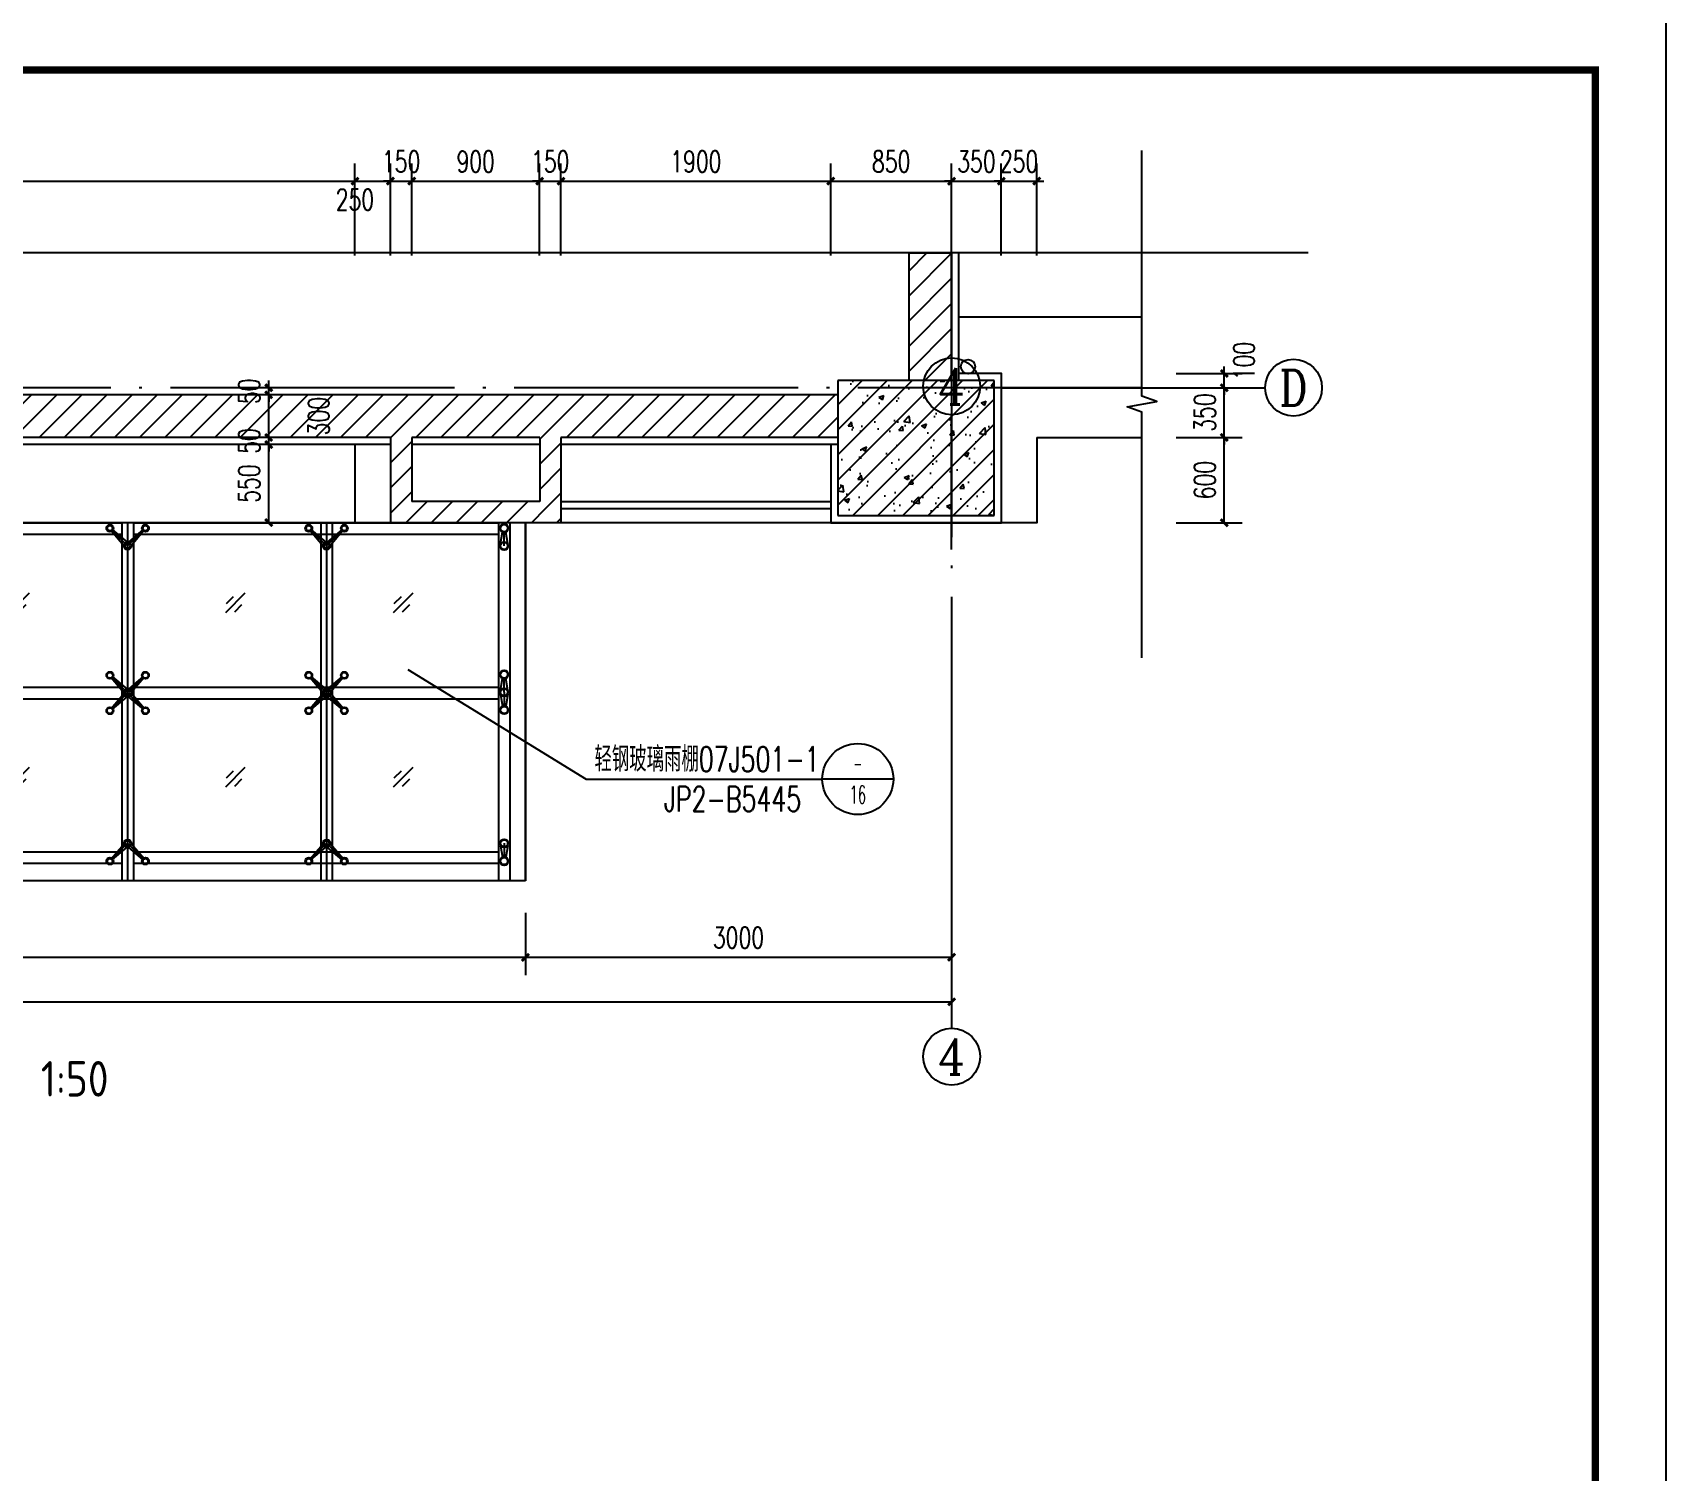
# Model space of a CAD drawing. Extents: x 63793 to 231107, y 20849 to 337643.
# Drawn here: x 172154 to 183655, y 71879 to 82005 of the extents above; entities that cross this region are included whole.
import ezdxf
from ezdxf.enums import TextEntityAlignment as Align

# ---------------------------------------------------------------- set-up
doc = ezdxf.new("R2010")
doc.units = 0
doc.header["$LTSCALE"] = 1000
doc.header["$MEASUREMENT"] = 0
doc.linetypes.add('DASH', pattern=[0.35, 0.25, -0.1])
doc.linetypes.add('DOTE', pattern=[2.42, 2, -0.2, 0.02, -0.2])
for name, color, linetype in [('AXIS', 3, 'Continuous'), ('AXIS_TEXT', 7, 'Continuous'), ('COLUMN', 2, 'Continuous'), ('DIM_SYMB', 3, 'Continuous'), ('DOTE', 1, 'DOTE'), ('PUB_DIM', 3, 'Continuous'), ('PUB_HATCH', 8, 'Continuous'), ('PUB_TEXT', 7, 'Continuous'), ('PUB_TITLE', 4, 'Continuous'), ('SURFACE', 6, 'Continuous'), ('WALL', 2, 'Continuous'), ('新块$0$2D_ROOF', 144, 'Continuous')]:
    doc.layers.add(name, color=color, linetype=linetype)
doc.styles.add('_HZTXT', font='txt.shx', dxfattribs={"width": 0.7, "bigfont": 'HZTXT.shx'})
doc.styles.add('_TCH_AXIS', font='COMPLEX', dxfattribs={"bigfont": 'GBCBIG'})
doc.styles.add('_TCH_DIM_T3', font='SIMPLEX', dxfattribs={"width": 0.705882, "bigfont": 'GBCBIG'})
doc.styles.add('COMPLEX', font='COMPLEX')
doc.styles.get("Standard").update_dxf_attribs({"font": 'gbenor.shx', "bigfont": 'gbcbig.shx'})
doc.dimstyles.new('_TCH_ARCH&&50', dxfattribs={"dimtxt": 148.75, "dimasz": 50, "dimexe": 125, "dimexo": 150, "dimgap": 63.125, "dimtad": 1, "dimdec": 0, "dimzin": 0, "dimdsep": 46, "dimtxsty": '_TCH_DIM_T3', "dimblk": 'ARCHTICK', "dimcen": 0.09, "dimclrt": 7, "dimazin": 2, "dimtfac": 1, "dimtdec": 0, "dimtix": 1, "dimtmove": 2, "dimatfit": 3, "dimfxl": 0, "dimtolj": 1, "dimtzin": 0, "dimarcsym": 0})
pattern_1 = [(45, (-53378.04, 196878.15), (-88.388383, 88.388383), [])]

# ---------------------------------------------------------------- blocks, each defined once
blk = doc.blocks.new('gssx')
for p, q in [((220601, -121233), (220601, -123753)), ((220711, -121233), (220711, -123753)), ((220726, -121380), (220739, -121298)), ((220751, -121396), (220751, -121296)), ((220777, -121380), (220764, -121298)), ((220791, -121233), (220791, -123753)), ((220791, -121233), (221961, -121233)), ((220791, -121313), (221961, -121313)), ((221886, -121287), (221975, -121392)), ((221891, -121281), (221997, -121370)), ((222001, -121396), (221894, -121289)), ((221961, -121233), (221961, -123753)), ((222001, -121233), (222001, -123753)), ((222001, -121396), (222109, -121289)), ((222111, -121281), (222006, -121370)), ((222117, -121286), (222028, -121392)), ((222041, -121233), (222041, -123753)), ((222041, -121233), (224761, -121233)), ((222041, -121313), (224761, -121313)), ((223286, -121287), (223375, -121392)), ((223291, -121281), (223397, -121370)), ((223401, -121396), (223294, -121289)), ((223361, -121233), (223361, -123753)), ((223401, -121233), (223401, -123753)), ((223401, -121396), (223509, -121289)), ((223511, -121281), (223406, -121370)), ((223517, -121286), (223428, -121392)), ((223441, -121233), (223441, -123753)), ((224685, -121287), (224775, -121392)), ((224691, -121281), (224796, -121370)), ((224801, -121396), (224693, -121289)), ((224761, -121233), (224761, -123753)), ((224801, -121233), (224801, -123753)), ((224801, -121396), (224908, -121289)), ((224911, -121281), (224805, -121370)), ((224916, -121286), (224827, -121392)), ((224841, -121233), (224841, -123753)), ((224841, -121233), (226161, -121233)), ((224841, -121313), (226161, -121313)), ((226086, -121287), (226175, -121392)), ((226091, -121281), (226197, -121370)), ((226201, -121396), (226094, -121289)), ((226161, -121233), (226161, -123753)), ((226201, -121233), (226201, -123753)), ((226201, -121396), (226309, -121289)), ((226311, -121281), (226206, -121370)), ((226317, -121286), (226228, -121392)), ((226241, -121233), (226241, -123753)), ((226241, -121233), (228811, -121233)), ((226241, -121313), (228811, -121313)), ((227486, -121287), (227575, -121392)), ((227491, -121281), (227597, -121370)), ((227601, -121396), (227494, -121289)), ((227561, -121233), (227561, -123753)), ((227601, -121233), (227601, -123753)), ((227601, -121396), (227709, -121289)), ((227711, -121281), (227606, -121370)), ((227717, -121286), (227628, -121392)), ((227641, -121233), (227641, -123753)), ((228811, -121233), (228811, -123753)), ((228826, -121380), (228839, -121298)), ((228851, -121396), (228851, -121296)), ((228877, -121380), (228864, -121298)), ((228891, -121233), (228891, -123753)), ((229001, -121233), (229001, -123753)), ((221303, -121865), (221441, -121727)), ((221308, -121801), (221359, -121751)), ((222618, -121865), (222755, -121727)), ((222623, -121801), (222673, -121751)), ((224263, -121865), (224400, -121727)), ((224268, -121801), (224318, -121751)), ((225372, -121865), (225510, -121727)), ((225377, -121801), (225428, -121751)), ((226891, -121865), (227029, -121727)), ((226896, -121801), (226947, -121751)), ((228073, -121865), (228210, -121727)), ((228078, -121801), (228128, -121751)), ((221367, -121860), (221417, -121809)), ((222681, -121860), (222732, -121809)), ((224326, -121860), (224377, -121809)), ((225436, -121860), (225486, -121809)), ((226955, -121860), (227005, -121809)), ((228136, -121860), (228187, -121809)), ((220726, -122415), (220739, -122333)), ((220751, -122431), (220751, -122331)), ((220777, -122415), (220764, -122333)), ((221886, -122321), (221975, -122427)), ((221891, -122316), (221997, -122405)), ((222001, -122431), (221894, -122324)), ((222001, -122431), (222109, -122324)), ((222111, -122315), (222006, -122405)), ((222117, -122321), (222028, -122426)), ((223286, -122321), (223375, -122427)), ((223291, -122316), (223397, -122405)), ((223401, -122431), (223294, -122324)), ((223401, -122431), (223509, -122324)), ((223511, -122315), (223406, -122405)), ((223517, -122321), (223428, -122426)), ((224685, -122321), (224775, -122427)), ((224691, -122316), (224796, -122405)), ((224801, -122431), (224693, -122324)), ((224801, -122431), (224908, -122324)), ((224911, -122315), (224805, -122405)), ((224916, -122321), (224827, -122426)), ((226086, -122321), (226175, -122427)), ((226091, -122316), (226197, -122405)), ((226201, -122431), (226094, -122324)), ((226201, -122431), (226309, -122324)), ((226311, -122315), (226206, -122405)), ((226317, -122321), (226228, -122426)), ((227486, -122321), (227575, -122427)), ((227491, -122316), (227597, -122405)), ((227601, -122431), (227494, -122324)), ((227601, -122431), (227709, -122324)), ((227711, -122315), (227606, -122405)), ((227717, -122321), (227628, -122426)), ((228826, -122410), (228839, -122328)), ((228851, -122426), (228851, -122326)), ((228877, -122410), (228864, -122328)), ((220726, -122447), (220739, -122529)), ((220751, -122431), (220751, -122531)), ((220777, -122447), (220764, -122529)), ((220791, -122391), (221961, -122391)), ((220791, -122471), (221961, -122471)), ((221886, -122541), (221975, -122435)), ((221892, -122547), (221997, -122457)), ((222001, -122431), (221894, -122538)), ((222001, -122431), (222109, -122538)), ((222112, -122546), (222006, -122457)), ((222117, -122541), (222028, -122435)), ((222041, -122391), (224761, -122391)), ((222041, -122471), (224761, -122471)), ((223286, -122541), (223375, -122435)), ((223292, -122547), (223397, -122457)), ((223401, -122431), (223294, -122538)), ((223401, -122431), (223509, -122538)), ((223512, -122546), (223406, -122457)), ((223517, -122541), (223428, -122435)), ((224685, -122541), (224775, -122435)), ((224691, -122547), (224796, -122457)), ((224801, -122431), (224693, -122538)), ((224801, -122431), (224908, -122538)), ((224911, -122546), (224805, -122457)), ((224916, -122541), (224827, -122435)), ((224841, -122391), (226161, -122391)), ((224841, -122471), (226161, -122471)), ((226086, -122541), (226175, -122435)), ((226092, -122547), (226197, -122457)), ((226201, -122431), (226094, -122538)), ((226201, -122431), (226309, -122538)), ((226312, -122546), (226206, -122457)), ((226317, -122541), (226228, -122435)), ((226241, -122391), (228811, -122391)), ((226241, -122471), (228811, -122471)), ((227486, -122541), (227575, -122435)), ((227492, -122547), (227597, -122457)), ((227601, -122431), (227494, -122538)), ((227601, -122431), (227709, -122538)), ((227712, -122546), (227606, -122457)), ((227717, -122541), (227628, -122435)), ((228826, -122442), (228839, -122524)), ((228851, -122426), (228851, -122526)), ((228877, -122442), (228864, -122524)), ((221303, -123092), (221441, -122954)), ((221308, -123028), (221359, -122978)), ((221367, -123087), (221417, -123036)), ((222618, -123092), (222755, -122954)), ((222623, -123028), (222673, -122978)), ((222681, -123087), (222732, -123036)), ((224263, -123092), (224400, -122954)), ((224268, -123028), (224318, -122978)), ((224326, -123087), (224377, -123036)), ((225372, -123092), (225510, -122954)), ((225377, -123028), (225428, -122978)), ((225436, -123087), (225486, -123036)), ((226891, -123092), (227029, -122954)), ((226896, -123028), (226947, -122978)), ((226955, -123087), (227005, -123036)), ((228073, -123092), (228210, -122954)), ((228078, -123028), (228128, -122978)), ((228136, -123087), (228187, -123036)), ((220726, -123506), (220739, -123587)), ((220751, -123489), (220751, -123589)), ((220777, -123506), (220764, -123587)), ((221886, -123599), (221975, -123494)), ((222001, -123489), (221894, -123597)), ((222001, -123489), (222109, -123597)), ((222117, -123599), (222028, -123494)), ((223286, -123599), (223375, -123494)), ((223401, -123489), (223294, -123597)), ((223401, -123489), (223509, -123597)), ((223517, -123599), (223428, -123494)), ((224685, -123599), (224775, -123494)), ((224801, -123489), (224693, -123597)), ((224801, -123489), (224908, -123597)), ((224916, -123599), (224827, -123494)), ((226086, -123599), (226175, -123494)), ((226201, -123489), (226094, -123597)), ((226201, -123489), (226309, -123597)), ((226317, -123599), (226228, -123494)), ((227486, -123599), (227575, -123494)), ((227601, -123489), (227494, -123597)), ((227601, -123489), (227709, -123597)), ((227717, -123599), (227628, -123494)), ((228826, -123506), (228839, -123587)), ((228851, -123489), (228851, -123589)), ((228877, -123506), (228864, -123587)), ((220791, -123549), (221961, -123549)), ((221891, -123605), (221997, -123515)), ((222111, -123605), (222006, -123515)), ((222041, -123549), (224761, -123549)), ((223291, -123605), (223397, -123515)), ((223511, -123605), (223406, -123515)), ((224691, -123605), (224796, -123515)), ((224911, -123605), (224805, -123515)), ((224841, -123549), (226161, -123549)), ((226091, -123605), (226197, -123515)), ((226311, -123605), (226206, -123515)), ((226241, -123549), (228811, -123549)), ((227491, -123605), (227597, -123515)), ((227711, -123605), (227606, -123515)), ((220791, -123629), (221961, -123629)), ((222041, -123629), (224761, -123629)), ((224841, -123629), (226161, -123629)), ((226241, -123629), (228811, -123629)), ((229001, -123753), (220601, -123753))]:
    blk.add_line(p, q)
for points in [[(220601, -121233), (220601, -123753)], [(229001, -123753), (229001, -121233)]]:
    blk.add_lwpolyline(points)
for centre, radius in [((220751, -121271), 30), ((220751, -121271), 25), ((221876, -121271), 25), ((221876, -121271), 17.8), ((222126, -121271), 25), ((222126, -121271), 17.8), ((223276, -121271), 25), ((223276, -121271), 17.8), ((223526, -121271), 25), ((223526, -121271), 17.8), ((224676, -121271), 25), ((224676, -121271), 17.8), ((224926, -121271), 25), ((224926, -121271), 17.8), ((226076, -121271), 25), ((226076, -121271), 17.8), ((226326, -121271), 25), ((226326, -121271), 17.8), ((227476, -121271), 25), ((227476, -121271), 17.8), ((227726, -121271), 25), ((227726, -121271), 17.8), ((228851, -121271), 30), ((228851, -121271), 25), ((220751, -121396), 30), ((220751, -121396), 25), ((222001, -121396), 26.5), ((222001, -121396), 17.8), ((223401, -121396), 26.5), ((223401, -121396), 17.8), ((224801, -121396), 26.5), ((224801, -121396), 17.8), ((226201, -121396), 26.5), ((226201, -121396), 17.8), ((227601, -121396), 26.5), ((227601, -121396), 17.8), ((228851, -121396), 30), ((228851, -121396), 25), ((220751, -122306), 30), ((220751, -122306), 25), ((221876, -122306), 25), ((221876, -122306), 20), ((222126, -122306), 25), ((222126, -122306), 20), ((223276, -122306), 25), ((223276, -122306), 20), ((223526, -122306), 25), ((223526, -122306), 20), ((224676, -122306), 25), ((224676, -122306), 20), ((224926, -122306), 25), ((224926, -122306), 20), ((226076, -122306), 25), ((226076, -122306), 20), ((226326, -122306), 25), ((226326, -122306), 20), ((227476, -122306), 25), ((227476, -122306), 20), ((227726, -122306), 25), ((227726, -122306), 20), ((228851, -122301), 30), ((228851, -122301), 25), ((220751, -122431), 30), ((220751, -122431), 30), ((220751, -122431), 25), ((220751, -122431), 25), ((222001, -122431), 30), ((222001, -122431), 17.8), ((223401, -122431), 30), ((223401, -122431), 17.8), ((224801, -122431), 30), ((224801, -122431), 17.8), ((226201, -122431), 30), ((226201, -122431), 17.8), ((227601, -122431), 30), ((227601, -122431), 17.8), ((228851, -122426), 30), ((228851, -122426), 30), ((228851, -122426), 25), ((228851, -122426), 25), ((220751, -122556), 30), ((220751, -122556), 25), ((221876, -122556), 25), ((221876, -122556), 20), ((222126, -122556), 25), ((222126, -122556), 20), ((223276, -122556), 25), ((223276, -122556), 20), ((223526, -122556), 25), ((223526, -122556), 20), ((224676, -122556), 25), ((224676, -122556), 20), ((224926, -122556), 25), ((224926, -122556), 20), ((226076, -122556), 25), ((226076, -122556), 20), ((226326, -122556), 25), ((226326, -122556), 20), ((227476, -122556), 25), ((227476, -122556), 20), ((227726, -122556), 25), ((227726, -122556), 20), ((228851, -122551), 30), ((228851, -122551), 25), ((220751, -123489), 30), ((220751, -123489), 25), ((222001, -123489), 26.5), ((222001, -123489), 17.8), ((223401, -123489), 26.5), ((223401, -123489), 17.8), ((224801, -123489), 26.5), ((224801, -123489), 17.8), ((226201, -123489), 26.5), ((226201, -123489), 17.8), ((227601, -123489), 26.5), ((227601, -123489), 17.8), ((228851, -123489), 30), ((228851, -123489), 25), ((220751, -123614), 30), ((220751, -123614), 25), ((221876, -123614), 25), ((221876, -123614), 17.8), ((222126, -123614), 25), ((222126, -123614), 17.8), ((223276, -123614), 25), ((223276, -123614), 17.8), ((223526, -123614), 25), ((223526, -123614), 17.8), ((224676, -123614), 25), ((224676, -123614), 17.8), ((224926, -123614), 25), ((224926, -123614), 17.8), ((226076, -123614), 25), ((226076, -123614), 17.8), ((226326, -123614), 25), ((226326, -123614), 17.8), ((227476, -123614), 25), ((227476, -123614), 17.8), ((227726, -123614), 25), ((227726, -123614), 17.8), ((228851, -123614), 30), ((228851, -123614), 25)]:
    blk.add_circle(centre, radius)
blk = doc.blocks.new('_ArchTick')
at = {"color": 0, "linetype": 'ByBlock', "const_width": 0.4}
blk.add_lwpolyline([(-0.5, -0.5), (0.5, 0.5)], dxfattribs=at)
blk = doc.blocks.new('*D414')
at = {"layer": 'Defpoints', "color": 0, "transparency": 16777216}
for p in [(180054, 79156), (180543, 79156), (180054, 78556)]:
    blk.add_point(p, dxfattribs=at)
at = {"layer": 'PUB_DIM', "color": 0, "lineweight": -2, "transparency": 16777216}
for p, q in [((180204, 79156), (180668, 79156)), ((180543, 78556), (180543, 79156)), ((180204, 78556), (180668, 78556))]:
    blk.add_line(p, q, dxfattribs=at)
at = {"layer": 'PUB_DIM', "color": 0, "lineweight": -2, "transparency": 16777216, "xscale": 50, "yscale": 50, "zscale": 50}
for p, rotation in [((180543, 79156), 90), ((180543, 78556), 270)]:
    blk.add_blockref('_ArchTick', p, dxfattribs=dict(at, rotation=rotation))
at = {"layer": 'PUB_DIM', "color": 7, "transparency": 16777216, "insert": (180406, 78856), "char_height": 148.8, "attachment_point": 5, "rotation": 90, "style": '_TCH_DIM_T3'}
blk.add_mtext('\\A1;600', dxfattribs=at)
blk = doc.blocks.new('*D415')
at = {"layer": 'Defpoints', "color": 0, "transparency": 16777216}
for p in [(180054, 79506), (180543, 79506), (180054, 79156)]:
    blk.add_point(p, dxfattribs=at)
at = {"layer": 'PUB_DIM', "color": 0, "lineweight": -2, "transparency": 16777216}
for p, q in [((180204, 79506), (180668, 79506)), ((180543, 79506), (180543, 79556)), ((180543, 79156), (180543, 79506)), ((180204, 79156), (180668, 79156)), ((180543, 79156), (180543, 79106))]:
    blk.add_line(p, q, dxfattribs=at)
at = {"layer": 'PUB_DIM', "color": 0, "lineweight": -2, "transparency": 16777216, "xscale": 50, "yscale": 50, "zscale": 50}
for p, rotation in [((180543, 79506), 270), ((180543, 79156), 90)]:
    blk.add_blockref('_ArchTick', p, dxfattribs=dict(at, rotation=rotation))
at = {"layer": 'PUB_DIM', "color": 7, "transparency": 16777216, "insert": (180406, 79331), "char_height": 148.8, "attachment_point": 5, "rotation": 90, "style": '_TCH_DIM_T3'}
blk.add_mtext('\\A1;350', dxfattribs=at)
blk = doc.blocks.new('*D416')
at = {"layer": 'Defpoints', "color": 0, "transparency": 16777216}
for p in [(180054, 79606), (180543, 79606), (180054, 79506)]:
    blk.add_point(p, dxfattribs=at)
at = {"layer": 'PUB_DIM', "color": 0, "lineweight": -2, "transparency": 16777216}
for p, q in [((180204, 79606), (180668, 79606)), ((180543, 79606), (180543, 79656)), ((180543, 79506), (180543, 79606)), ((180204, 79506), (180668, 79506)), ((180543, 79506), (180543, 79456))]:
    blk.add_line(p, q, dxfattribs=at)
at = {"layer": 'PUB_DIM', "color": 0, "lineweight": -2, "transparency": 16777216, "xscale": 50, "yscale": 50, "zscale": 50}
for p, rotation in [((180543, 79606), 270), ((180543, 79506), 90)]:
    blk.add_blockref('_ArchTick', p, dxfattribs=dict(at, rotation=rotation))
at = {"layer": 'PUB_DIM', "color": 7, "transparency": 16777216, "insert": (180681, 79694), "char_height": 148.8, "attachment_point": 5, "rotation": 90, "style": '_TCH_DIM_T3'}
blk.add_mtext('\\A1;100', dxfattribs=at)
blk = doc.blocks.new('*D420')
at = {"layer": 'Defpoints', "color": 0, "transparency": 16777216}
for p in [(173816, 79106), (174104, 79106), (174104, 78556)]:
    blk.add_point(p, dxfattribs=at)
at = {"layer": 'PUB_DIM', "color": 0, "lineweight": -2, "transparency": 16777216}
for p, q in [((173954, 79106), (173691, 79106)), ((173816, 78556), (173816, 79106)), ((173954, 78556), (173691, 78556))]:
    blk.add_line(p, q, dxfattribs=at)
at = {"layer": 'PUB_DIM', "color": 0, "lineweight": -2, "transparency": 16777216, "xscale": 50, "yscale": 50, "zscale": 50}
for p, rotation in [((173816, 79106), 90), ((173816, 78556), 270)]:
    blk.add_blockref('_ArchTick', p, dxfattribs=dict(at, rotation=rotation))
at = {"layer": 'PUB_DIM', "color": 7, "transparency": 16777216, "insert": (173678, 78831), "char_height": 148.8, "attachment_point": 5, "rotation": 90, "style": '_TCH_DIM_T3'}
blk.add_mtext('\\A1;550', dxfattribs=at)
blk = doc.blocks.new('*D421')
at = {"layer": 'Defpoints', "color": 0, "transparency": 16777216}
for p in [(173816, 79156), (174104, 79156), (174104, 79106)]:
    blk.add_point(p, dxfattribs=at)
at = {"layer": 'PUB_DIM', "color": 0, "lineweight": -2, "transparency": 16777216}
for p, q in [((173954, 79156), (173691, 79156)), ((173816, 79156), (173816, 79206)), ((173816, 79106), (173816, 79156)), ((173954, 79106), (173691, 79106)), ((173816, 79106), (173816, 79056))]:
    blk.add_line(p, q, dxfattribs=at)
at = {"layer": 'PUB_DIM', "color": 0, "lineweight": -2, "transparency": 16777216, "xscale": 50, "yscale": 50, "zscale": 50}
for p, rotation in [((173816, 79156), 270), ((173816, 79106), 90)]:
    blk.add_blockref('_ArchTick', p, dxfattribs=dict(at, rotation=rotation))
at = {"layer": 'PUB_DIM', "color": 7, "transparency": 16777216, "insert": (173678, 79131), "char_height": 148.8, "attachment_point": 5, "rotation": 90, "style": '_TCH_DIM_T3'}
blk.add_mtext('\\A1;50', dxfattribs=at)
blk = doc.blocks.new('*D422')
at = {"layer": 'Defpoints', "color": 0, "transparency": 16777216}
for p in [(173816, 79456), (174104, 79456), (174104, 79156)]:
    blk.add_point(p, dxfattribs=at)
at = {"layer": 'PUB_DIM', "color": 0, "lineweight": -2, "transparency": 16777216}
for p, q in [((173954, 79456), (173691, 79456)), ((173816, 79156), (173816, 79456)), ((173954, 79156), (173691, 79156))]:
    blk.add_line(p, q, dxfattribs=at)
at = {"layer": 'PUB_DIM', "color": 0, "lineweight": -2, "transparency": 16777216, "xscale": 50, "yscale": 50, "zscale": 50}
for p, rotation in [((173816, 79456), 90), ((173816, 79156), 270)]:
    blk.add_blockref('_ArchTick', p, dxfattribs=dict(at, rotation=rotation))
at = {"layer": 'PUB_DIM', "color": 7, "transparency": 16777216, "insert": (174167, 79306), "char_height": 148.8, "attachment_point": 5, "rotation": 90, "style": '_TCH_DIM_T3'}
blk.add_mtext('\\A1;300', dxfattribs=at)
blk = doc.blocks.new('*D423')
at = {"layer": 'Defpoints', "color": 0, "transparency": 16777216}
for p in [(173816, 79506), (174104, 79506), (174104, 79456)]:
    blk.add_point(p, dxfattribs=at)
at = {"layer": 'PUB_DIM', "color": 0, "lineweight": -2, "transparency": 16777216}
for p, q in [((173954, 79506), (173691, 79506)), ((173816, 79506), (173816, 79556)), ((173816, 79456), (173816, 79506)), ((173954, 79456), (173691, 79456)), ((173816, 79456), (173816, 79406))]:
    blk.add_line(p, q, dxfattribs=at)
at = {"layer": 'PUB_DIM', "color": 0, "lineweight": -2, "transparency": 16777216, "xscale": 50, "yscale": 50, "zscale": 50}
for p, rotation in [((173816, 79506), 270), ((173816, 79456), 90)]:
    blk.add_blockref('_ArchTick', p, dxfattribs=dict(at, rotation=rotation))
at = {"layer": 'PUB_DIM', "color": 7, "transparency": 16777216, "insert": (173678, 79481), "char_height": 148.8, "attachment_point": 5, "rotation": 90, "style": '_TCH_DIM_T3'}
blk.add_mtext('\\A1;50', dxfattribs=at)
blk = doc.blocks.new('*D424')
at = {"layer": 'Defpoints', "color": 0, "transparency": 16777216}
for p in [(179223, 80960), (178973, 80287), (179223, 80287)]:
    blk.add_point(p, dxfattribs=at)
at = {"layer": 'PUB_DIM', "color": 0, "lineweight": -2, "transparency": 16777216}
for p, q in [((178973, 80437), (178973, 81085)), ((179223, 80437), (179223, 81085)), ((178973, 80960), (178923, 80960)), ((178973, 80960), (179223, 80960)), ((179223, 80960), (179273, 80960))]:
    blk.add_line(p, q, dxfattribs=at)
at = {"layer": 'PUB_DIM', "color": 0, "lineweight": -2, "transparency": 16777216, "xscale": 50, "yscale": 50, "zscale": 50}
blk.add_blockref('_ArchTick', (178973, 80960), dxfattribs=at)
at = {"layer": 'PUB_DIM', "color": 0, "lineweight": -2, "transparency": 16777216, "xscale": 50, "yscale": 50, "zscale": 50, "rotation": 180}
blk.add_blockref('_ArchTick', (179223, 80960), dxfattribs=at)
at = {"layer": 'PUB_DIM', "color": 7, "transparency": 16777216, "insert": (179098, 81098), "char_height": 148.8, "attachment_point": 5, "style": '_TCH_DIM_T3'}
blk.add_mtext('\\A1;250', dxfattribs=at)
blk = doc.blocks.new('*D425')
at = {"layer": 'Defpoints', "color": 0, "transparency": 16777216}
for p in [(178973, 80960), (178623, 80287), (178973, 80287)]:
    blk.add_point(p, dxfattribs=at)
at = {"layer": 'PUB_DIM', "color": 0, "lineweight": -2, "transparency": 16777216}
for p, q in [((178623, 80437), (178623, 81085)), ((178973, 80437), (178973, 81085)), ((178623, 80960), (178573, 80960)), ((178623, 80960), (178973, 80960)), ((178973, 80960), (179023, 80960))]:
    blk.add_line(p, q, dxfattribs=at)
at = {"layer": 'PUB_DIM', "color": 0, "lineweight": -2, "transparency": 16777216, "xscale": 50, "yscale": 50, "zscale": 50}
blk.add_blockref('_ArchTick', (178623, 80960), dxfattribs=at)
at = {"layer": 'PUB_DIM', "color": 0, "lineweight": -2, "transparency": 16777216, "xscale": 50, "yscale": 50, "zscale": 50, "rotation": 180}
blk.add_blockref('_ArchTick', (178973, 80960), dxfattribs=at)
at = {"layer": 'PUB_DIM', "color": 7, "transparency": 16777216, "insert": (178798, 81098), "char_height": 148.8, "attachment_point": 5, "style": '_TCH_DIM_T3'}
blk.add_mtext('\\A1;350', dxfattribs=at)
blk = doc.blocks.new('*D426')
at = {"layer": 'Defpoints', "color": 0, "transparency": 16777216}
for p in [(178623, 80960), (177773, 80287), (178623, 80287)]:
    blk.add_point(p, dxfattribs=at)
at = {"layer": 'PUB_DIM', "color": 0, "lineweight": -2, "transparency": 16777216}
for p, q in [((177773, 80437), (177773, 81085)), ((178623, 80437), (178623, 81085)), ((177773, 80960), (178623, 80960))]:
    blk.add_line(p, q, dxfattribs=at)
at = {"layer": 'PUB_DIM', "color": 0, "lineweight": -2, "transparency": 16777216, "xscale": 50, "yscale": 50, "zscale": 50, "rotation": 180}
blk.add_blockref('_ArchTick', (177773, 80960), dxfattribs=at)
at = {"layer": 'PUB_DIM', "color": 0, "lineweight": -2, "transparency": 16777216, "xscale": 50, "yscale": 50, "zscale": 50}
blk.add_blockref('_ArchTick', (178623, 80960), dxfattribs=at)
at = {"layer": 'PUB_DIM', "color": 7, "transparency": 16777216, "insert": (178198, 81098), "char_height": 148.8, "attachment_point": 5, "style": '_TCH_DIM_T3'}
blk.add_mtext('\\A1;850', dxfattribs=at)
blk = doc.blocks.new('*D427')
at = {"layer": 'Defpoints', "color": 0, "transparency": 16777216}
for p in [(177773, 80960), (175873, 80287), (177773, 80287)]:
    blk.add_point(p, dxfattribs=at)
at = {"layer": 'PUB_DIM', "color": 0, "lineweight": -2, "transparency": 16777216}
for p, q in [((175873, 80437), (175873, 81085)), ((177773, 80437), (177773, 81085)), ((175873, 80960), (177773, 80960))]:
    blk.add_line(p, q, dxfattribs=at)
at = {"layer": 'PUB_DIM', "color": 0, "lineweight": -2, "transparency": 16777216, "xscale": 50, "yscale": 50, "zscale": 50, "rotation": 180}
blk.add_blockref('_ArchTick', (175873, 80960), dxfattribs=at)
at = {"layer": 'PUB_DIM', "color": 0, "lineweight": -2, "transparency": 16777216, "xscale": 50, "yscale": 50, "zscale": 50}
blk.add_blockref('_ArchTick', (177773, 80960), dxfattribs=at)
at = {"layer": 'PUB_DIM', "color": 7, "transparency": 16777216, "insert": (176823, 81098), "char_height": 148.8, "attachment_point": 5, "style": '_TCH_DIM_T3'}
blk.add_mtext('\\A1;1900', dxfattribs=at)
blk = doc.blocks.new('*D428')
at = {"layer": 'Defpoints', "color": 0, "transparency": 16777216}
for p in [(175873, 80960), (175723, 80287), (175873, 80287)]:
    blk.add_point(p, dxfattribs=at)
at = {"layer": 'PUB_DIM', "color": 0, "lineweight": -2, "transparency": 16777216}
for p, q in [((175723, 80437), (175723, 81085)), ((175873, 80437), (175873, 81085)), ((175723, 80960), (175673, 80960)), ((175723, 80960), (175873, 80960)), ((175873, 80960), (175923, 80960))]:
    blk.add_line(p, q, dxfattribs=at)
at = {"layer": 'PUB_DIM', "color": 0, "lineweight": -2, "transparency": 16777216, "xscale": 50, "yscale": 50, "zscale": 50}
blk.add_blockref('_ArchTick', (175723, 80960), dxfattribs=at)
at = {"layer": 'PUB_DIM', "color": 0, "lineweight": -2, "transparency": 16777216, "xscale": 50, "yscale": 50, "zscale": 50, "rotation": 180}
blk.add_blockref('_ArchTick', (175873, 80960), dxfattribs=at)
at = {"layer": 'PUB_DIM', "color": 7, "transparency": 16777216, "insert": (175798, 81098), "char_height": 148.8, "attachment_point": 5, "style": '_TCH_DIM_T3'}
blk.add_mtext('\\A1;150', dxfattribs=at)
blk = doc.blocks.new('*D429')
at = {"layer": 'Defpoints', "color": 0, "transparency": 16777216}
for p in [(175723, 80960), (174823, 80287), (175723, 80287)]:
    blk.add_point(p, dxfattribs=at)
at = {"layer": 'PUB_DIM', "color": 0, "lineweight": -2, "transparency": 16777216}
for p, q in [((174823, 80437), (174823, 81085)), ((175723, 80437), (175723, 81085)), ((174823, 80960), (175723, 80960))]:
    blk.add_line(p, q, dxfattribs=at)
at = {"layer": 'PUB_DIM', "color": 0, "lineweight": -2, "transparency": 16777216, "xscale": 50, "yscale": 50, "zscale": 50, "rotation": 180}
blk.add_blockref('_ArchTick', (174823, 80960), dxfattribs=at)
at = {"layer": 'PUB_DIM', "color": 0, "lineweight": -2, "transparency": 16777216, "xscale": 50, "yscale": 50, "zscale": 50}
blk.add_blockref('_ArchTick', (175723, 80960), dxfattribs=at)
at = {"layer": 'PUB_DIM', "color": 7, "transparency": 16777216, "insert": (175273, 81098), "char_height": 148.8, "attachment_point": 5, "style": '_TCH_DIM_T3'}
blk.add_mtext('\\A1;900', dxfattribs=at)
blk = doc.blocks.new('*D430')
at = {"layer": 'Defpoints', "color": 0, "transparency": 16777216}
for p in [(174823, 80960), (174673, 80287), (174823, 80287)]:
    blk.add_point(p, dxfattribs=at)
at = {"layer": 'PUB_DIM', "color": 0, "lineweight": -2, "transparency": 16777216}
for p, q in [((174673, 80437), (174673, 81085)), ((174823, 80437), (174823, 81085)), ((174673, 80960), (174623, 80960)), ((174673, 80960), (174823, 80960)), ((174823, 80960), (174873, 80960))]:
    blk.add_line(p, q, dxfattribs=at)
at = {"layer": 'PUB_DIM', "color": 0, "lineweight": -2, "transparency": 16777216, "xscale": 50, "yscale": 50, "zscale": 50}
blk.add_blockref('_ArchTick', (174673, 80960), dxfattribs=at)
at = {"layer": 'PUB_DIM', "color": 0, "lineweight": -2, "transparency": 16777216, "xscale": 50, "yscale": 50, "zscale": 50, "rotation": 180}
blk.add_blockref('_ArchTick', (174823, 80960), dxfattribs=at)
at = {"layer": 'PUB_DIM', "color": 7, "transparency": 16777216, "insert": (174748, 81098), "char_height": 148.8, "attachment_point": 5, "style": '_TCH_DIM_T3'}
blk.add_mtext('\\A1;150', dxfattribs=at)
blk = doc.blocks.new('*D431')
at = {"layer": 'Defpoints', "color": 0, "transparency": 16777216}
for p in [(174673, 80960), (174423, 80287), (174673, 80287)]:
    blk.add_point(p, dxfattribs=at)
at = {"layer": 'PUB_DIM', "color": 0, "lineweight": -2, "transparency": 16777216}
for p, q in [((174423, 80437), (174423, 81085)), ((174673, 80437), (174673, 81085)), ((174423, 80960), (174673, 80960))]:
    blk.add_line(p, q, dxfattribs=at)
at = {"layer": 'PUB_DIM', "color": 0, "lineweight": -2, "transparency": 16777216, "xscale": 50, "yscale": 50, "zscale": 50, "rotation": 180}
blk.add_blockref('_ArchTick', (174423, 80960), dxfattribs=at)
at = {"layer": 'PUB_DIM', "color": 0, "lineweight": -2, "transparency": 16777216, "xscale": 50, "yscale": 50, "zscale": 50}
blk.add_blockref('_ArchTick', (174673, 80960), dxfattribs=at)
at = {"layer": 'PUB_DIM', "color": 7, "transparency": 16777216, "insert": (174423, 80830), "char_height": 148.8, "attachment_point": 5, "style": '_TCH_DIM_T3'}
blk.add_mtext('\\A1;250', dxfattribs=at)
blk = doc.blocks.new('*D432')
at = {"layer": 'Defpoints', "color": 0, "transparency": 16777216}
for p in [(174423, 80960), (168423, 80287), (174423, 80287)]:
    blk.add_point(p, dxfattribs=at)
at = {"layer": 'PUB_DIM', "color": 0, "lineweight": -2, "transparency": 16777216}
for p, q in [((168423, 80437), (168423, 81085)), ((174423, 80437), (174423, 81085)), ((168423, 80960), (174423, 80960))]:
    blk.add_line(p, q, dxfattribs=at)
at = {"layer": 'PUB_DIM', "color": 0, "lineweight": -2, "transparency": 16777216, "xscale": 50, "yscale": 50, "zscale": 50, "rotation": 180}
blk.add_blockref('_ArchTick', (168423, 80960), dxfattribs=at)
at = {"layer": 'PUB_DIM', "color": 0, "lineweight": -2, "transparency": 16777216, "xscale": 50, "yscale": 50, "zscale": 50}
blk.add_blockref('_ArchTick', (174423, 80960), dxfattribs=at)
at = {"layer": 'PUB_DIM', "color": 7, "transparency": 16777216, "insert": (171423, 81098), "char_height": 148.8, "attachment_point": 5, "style": '_TCH_DIM_T3'}
blk.add_mtext('\\A1;6000', dxfattribs=at)
blk = doc.blocks.new('*D441')
at = {"layer": 'AXIS', "color": 0, "lineweight": -2, "transparency": 16777216}
for p, q in [((164223, 76217), (164223, 75059)), ((178623, 76217), (178623, 75059)), ((164223, 75184), (178623, 75184))]:
    blk.add_line(p, q, dxfattribs=at)
at = {"layer": 'Defpoints', "color": 0, "transparency": 16777216}
for p in [(164223, 76367), (178623, 76367), (178623, 75184)]:
    blk.add_point(p, dxfattribs=at)
at = {"layer": 'AXIS', "color": 0, "lineweight": -2, "transparency": 16777216, "xscale": 50, "yscale": 50, "zscale": 50, "rotation": 180}
blk.add_blockref('_ArchTick', (164223, 75184), dxfattribs=at)
at = {"layer": 'AXIS', "color": 0, "lineweight": -2, "transparency": 16777216, "xscale": 50, "yscale": 50, "zscale": 50}
blk.add_blockref('_ArchTick', (178623, 75184), dxfattribs=at)
at = {"layer": 'AXIS', "color": 7, "transparency": 16777216, "insert": (171423, 75321), "char_height": 148.8, "attachment_point": 5, "style": '_TCH_DIM_T3'}
blk.add_mtext('\\A1;14400', dxfattribs=at)
blk = doc.blocks.new('*D443')
at = {"layer": 'Defpoints', "color": 0, "transparency": 16777216}
for p in [(167223, 75961), (175623, 75961), (175623, 75497)]:
    blk.add_point(p, dxfattribs=at)
at = {"layer": 'PUB_DIM', "color": 0, "lineweight": -2, "transparency": 16777216}
for p, q in [((167223, 75811), (167223, 75372)), ((175623, 75811), (175623, 75372)), ((167223, 75497), (175623, 75497))]:
    blk.add_line(p, q, dxfattribs=at)
at = {"layer": 'PUB_DIM', "color": 0, "lineweight": -2, "transparency": 16777216, "xscale": 50, "yscale": 50, "zscale": 50, "rotation": 180}
blk.add_blockref('_ArchTick', (167223, 75497), dxfattribs=at)
at = {"layer": 'PUB_DIM', "color": 0, "lineweight": -2, "transparency": 16777216, "xscale": 50, "yscale": 50, "zscale": 50}
blk.add_blockref('_ArchTick', (175623, 75497), dxfattribs=at)
at = {"layer": 'PUB_DIM', "color": 7, "transparency": 16777216, "insert": (171423, 75635), "char_height": 148.8, "attachment_point": 5, "style": '_TCH_DIM_T3'}
blk.add_mtext('\\A1;8400', dxfattribs=at)
blk = doc.blocks.new('*D444')
at = {"layer": 'Defpoints', "color": 0, "transparency": 16777216}
for p in [(175623, 75961), (178623, 75961), (178623, 75497)]:
    blk.add_point(p, dxfattribs=at)
at = {"layer": 'PUB_DIM', "color": 0, "lineweight": -2, "transparency": 16777216}
for p, q in [((175623, 75811), (175623, 75372)), ((178623, 75811), (178623, 75372)), ((175623, 75497), (178623, 75497))]:
    blk.add_line(p, q, dxfattribs=at)
at = {"layer": 'PUB_DIM', "color": 0, "lineweight": -2, "transparency": 16777216, "xscale": 50, "yscale": 50, "zscale": 50, "rotation": 180}
blk.add_blockref('_ArchTick', (175623, 75497), dxfattribs=at)
at = {"layer": 'PUB_DIM', "color": 0, "lineweight": -2, "transparency": 16777216, "xscale": 50, "yscale": 50, "zscale": 50}
blk.add_blockref('_ArchTick', (178623, 75497), dxfattribs=at)
at = {"layer": 'PUB_DIM', "color": 7, "transparency": 16777216, "insert": (177123, 75635), "char_height": 148.8, "attachment_point": 5, "style": '_TCH_DIM_T3'}
blk.add_mtext('\\A1;3000', dxfattribs=at)
blk = doc.blocks.new('_AXISO')
blk.add_circle((0, 0), 0.5)
at = {"layer": 'AXIS_TEXT', "style": 'COMPLEX', "width": 1.041667}
blk.add_attdef('A', text='', height=0.56, dxfattribs=at).set_placement((-0.25, -0.28), (0.25, -0.28), align=Align.FIT)

msp = doc.modelspace()

# ---------------------------------------------------------------- hatches: boundary and pattern name
at = {"layer": 'PUB_HATCH'}
h = msp.add_hatch(dxfattribs=at)
h.set_pattern_fill('普通砖', color=256, scale=50, style=0)
h.set_pattern_definition(pattern_1)
h.paths.add_polyline_path([(178323.5, 79555.8), (178623.5, 79555.8), (178623.5, 80454.9), (178323.5, 80454.9)])
h = msp.add_hatch(dxfattribs=at)
h.set_pattern_fill('钢筋混凝土', color=256, scale=50, style=0)
h.set_pattern_definition([(45, (-53378.04, 196788.39), (-88.38835, 88.38835), []), (50, (-53378.04, 196788.4), (358.6301, -31.37607), [37.5, -412.5]), (355, (-53378.04, 196788.4), (-69.37567, 376.09607), [30, -330]), (100.4514, (-53348.16, 196785.78), (289.2547, 344.71977), [31.8701, -350.57106]), (46.1842, (-53378.04, 196888.4), (533.6205, -82.7595), [56.25, -618.75]), (96.6356, (-53333.6, 196881.5), (467.3314, 487.0589), [47.8051, -525.8565]), (351.1842, (-53378.04, 196888.4), (467.331, 487.0593), [45, -495]), (21, (-53328.04, 196863.4), (298.45353, -201.30945), [37.5, -412.5]), (326, (-53328.04, 196863.4), (121.65767, 362.575), [30, -330]), (71.4514, (-53303.17, 196846.6), (420.1113, 161.26525), [31.8701, -350.57106]), (37.5, (-53378.04, 196788.39), (6.07993, 166.44693), [0, -326, 0, -335, 0, -331.25]), (7.5, (-53378.04, 196788.39), (131.53477, 197.20586), [0, -191, 0, -318.5, 0, -126.25]), (327.5, (-53489.54, 196788.39), (266.91122, -11.277436), [0, -125, 0, -390, 0, -517.5]), (317.5, (-53539.54, 196788.4), (291.59308, 50.0525), [0, -162.5, 0, -259, 0, -367.5])])
h.paths.add_polyline_path([(178923.5, 79555.8), (177823.5, 79555.8), (177823.5, 78605.8), (178923.5, 78605.8)])
h = msp.add_hatch(dxfattribs=at)
h.set_pattern_fill('普通砖', color=256, scale=50, style=0)
h.set_pattern_definition(pattern_1)
h.paths.add_polyline_path([(174773.5, 79255.8), (174823.5, 79455.8), (168023.5, 79455.8), (168073.5, 79255.8), (168173.5, 79155.8), (174673.5, 79155.8)])
h = msp.add_hatch(dxfattribs=at)
h.set_pattern_fill('普通砖', color=256, scale=50, style=0)
h.set_pattern_definition(pattern_1)
h.paths.add_polyline_path([(175773.5, 79255.8), (175723.5, 79455.8), (174823.5, 79455.8), (174773.5, 79255.8), (174823.5, 79155.8), (175723.5, 79155.8)])
h = msp.add_hatch(dxfattribs=at)
h.set_pattern_fill('普通砖', color=256, scale=50, style=0)
h.set_pattern_definition(pattern_1)
h.paths.add_polyline_path([(177823.5, 79155.8), (177823.5, 79455.8), (175723.5, 79455.8), (175773.5, 79255.8), (175873.5, 79155.8)])
h = msp.add_hatch(dxfattribs=at)
h.set_pattern_fill('普通砖', color=256, scale=50, style=0)
h.set_pattern_definition(pattern_1)
h.paths.add_polyline_path([(174773.5, 79255.8), (174673.5, 79155.8), (174673.5, 78555.8), (174823.5, 78705.8), (174823.5, 79155.8)])
h = msp.add_hatch(dxfattribs=at)
h.set_pattern_fill('普通砖', color=256, scale=50, style=0)
h.set_pattern_definition(pattern_1)
h.paths.add_polyline_path([(175773.5, 79255.8), (175723.5, 79155.8), (175723.5, 78705.8), (175873.5, 78555.8), (175873.5, 79155.8)])
h = msp.add_hatch(dxfattribs=at)
h.set_pattern_fill('普通砖', color=256, scale=50, style=0)
h.set_pattern_definition(pattern_1)
h.paths.add_polyline_path([(175873.5, 78555.8), (175723.5, 78705.8), (174823.5, 78705.8), (174673.5, 78555.8)])

# ---------------------------------------------------------------- linework, layer by layer
at = {"color": 32}
for p, q in [((175872.3, 78705.8), (177773.5, 78705.8)), ((175872.3, 78655.8), (177773.5, 78655.8))]:
    msp.add_line(p, q, dxfattribs=at)
for p, q in [((175623.5, 78555.8), (167223.5, 78555.8)), ((172863.5, 78555.8), (172783.5, 78555.8)), ((174263.5, 78555.8), (174183.5, 78555.8)), ((175513.5, 78555.8), (175433.5, 78555.8))]:
    msp.add_line(p, q)
at = {"layer": 'AXIS'}
for p, q in [((179585.2, 79505.8), (180830.4, 79505.8)), ((178623.5, 78368.2), (178623.5, 79315.8)), ((174794.4, 77522), (176050.8, 76751.8)), ((176050.8, 76751.8), (177713.1, 76751.8)), ((178213.1, 76751.8), (177713.1, 76751.8)), ((178623.5, 76150.9), (178623.5, 74998.3))]:
    msp.add_line(p, q, dxfattribs=at)
for centre, radius in [((174794.4, 77522), 0), ((177963.1, 76751.8), 250)]:
    msp.add_circle(centre, radius, dxfattribs=at)
at = {"layer": 'COLUMN'}
for p, q in [((178923.5, 79555.8), (177823.5, 79555.8)), ((177823.5, 79555.8), (177823.5, 78605.8)), ((178923.5, 78605.8), (178923.5, 79555.8)), ((177823.5, 78605.8), (178923.5, 78605.8))]:
    msp.add_line(p, q, dxfattribs=at)
at = {"layer": 'DIM_SYMB'}
for points in [[(179963.4, 77604.8), (179963.4, 79334.3), (179858.4, 79372.5), (180068.4, 79409.5), (179963.4, 79446.8), (179963.4, 81176.2)], [(181132.4, 80454.9), (171888.6, 80454.9), (171850.3, 80349.9), (171813.3, 80559.9), (171776.1, 80454.9), (162532.2, 80454.9)]]:
    msp.add_lwpolyline(points, dxfattribs=at)
at = {"layer": 'DOTE'}
for p, q in [((178623.5, 80454.9), (178623.5, 75938.5)), ((179963.4, 79505.8), (162883.5, 79505.8)), ((179963.4, 79505.8), (179223.5, 79505.8))]:
    msp.add_line(p, q, dxfattribs=at)
at = {"layer": 'PUB_TITLE'}
msp.add_lwpolyline([(139054.7, 61242.4), (183654.7, 61242.4), (183654.7, 82242.4), (139054.7, 82242.4)], close=True, dxfattribs=at)
at = {"layer": 'PUB_TITLE', "const_width": 50}
msp.add_lwpolyline([(140304.7, 61742.4), (183154.7, 61742.4), (183154.7, 81742.4), (140304.7, 81742.4)], close=True, dxfattribs=at)
at = {"layer": 'SURFACE'}
for p, q in [((178673.5, 79555.8), (178673.5, 80454.9)), ((174673.5, 79105.8), (168173.5, 79105.8)), ((175723.5, 79105.8), (174823.5, 79105.8)), ((177823.5, 79105.8), (175873.5, 79105.8))]:
    msp.add_line(p, q, dxfattribs=at)
at = {"layer": 'WALL'}
for p, q in [((178323.5, 79555.8), (178323.5, 80454.9)), ((178323.5, 80454.9), (178623.5, 80454.9)), ((178623.5, 79555.8), (178623.5, 80454.9)), ((174823.5, 79455.8), (168023.5, 79455.8)), ((175723.5, 79455.8), (174823.5, 79455.8)), ((177823.5, 79455.8), (175723.5, 79455.8)), ((174673.5, 79155.8), (168173.5, 79155.8)), ((174673.5, 79155.8), (174673.5, 78555.8)), ((174823.5, 79155.8), (174823.5, 78705.8)), ((175723.5, 79155.8), (174823.5, 79155.8)), ((175723.5, 79155.8), (175723.5, 78705.8)), ((177823.5, 79155.8), (175873.5, 79155.8)), ((175873.5, 79155.8), (175873.5, 78555.8)), ((175723.5, 78705.8), (174823.5, 78705.8)), ((175873.5, 78555.8), (174673.5, 78555.8))]:
    msp.add_line(p, q, dxfattribs=at)
at = {"layer": '新块$0$2D_ROOF', "color": 42, "linetype": 'DASH'}
msp.add_line((174423.5, 78555.8), (174423.5, 79105.8), dxfattribs=at)
at = {"layer": '新块$0$2D_ROOF', "color": 42}
msp.add_line((174423.5, 78555.8), (174423.5, 79105.8), dxfattribs=at)
for points in [[(178673.4, 80005.8), (179963.4, 80005.8)], [(178973.5, 79505.8), (179223.5, 79505.8)], [(179223.5, 79505.8), (179963.4, 79505.8)], [(179223.5, 79155.8), (179223.5, 78555.8), (163623.5, 78555.8), (163623.5, 79155.8)], [(179223.5, 79155.8), (179963.4, 79155.8)]]:
    msp.add_lwpolyline(points, dxfattribs=at)
at = {"layer": '新块$0$2D_ROOF', "color": 6}
msp.add_lwpolyline([(177773.5, 79105.8), (177773.5, 78555.8), (178973.5, 78555.8), (178973.5, 79605.8), (178673.4, 79605.8)], dxfattribs=at)
at = {"layer": '新块$0$2D_ROOF', "color": 3}
msp.add_circle((178738.8, 79654.5), 50, dxfattribs=at)

# ---------------------------------------------------------------- block references
at = {"color": 6}
msp.add_blockref('gssx', (-53378, 199788.4), dxfattribs=at)
at = {"layer": 'AXIS'}
ref = msp.add_blockref('_AXISO', (178623.5, 79515.8), dxfattribs=dict(at, xscale=400, yscale=400, zscale=400))
ref.add_attrib('A', '4', dxfattribs={"layer": 'AXIS_TEXT', "height": 254.5, "style": '_TCH_AXIS'}).set_placement((178526.5, 79388.5), (178720.4, 79388.5), align=Align.FIT)
ref = msp.add_blockref('_AXISO', (181030.4, 79505.8), dxfattribs=dict(at, xscale=400, yscale=400, zscale=400))
ref.add_attrib('A', 'D', dxfattribs={"layer": 'AXIS_TEXT', "height": 248.7, "style": '_TCH_AXIS'}).set_placement((180929.7, 79381.4), (181131.1, 79381.4), align=Align.FIT)
ref = msp.add_blockref('_AXISO', (178623.5, 74798.3), dxfattribs=dict(at, xscale=400, yscale=400, zscale=400))
ref.add_attrib('A', '4', dxfattribs={"layer": 'AXIS_TEXT', "height": 254.5, "style": '_TCH_AXIS'}).set_placement((178526.5, 74671.1), (178720.4, 74671.1), align=Align.FIT)

# ---------------------------------------------------------------- texts
at = {"layer": 'PUB_TEXT', "style": '_HZTXT', "width": 0.7}
for s, p in [('轻钢玻璃雨棚', (176108.9, 76804.3)), ('07J501-1', (176843.9, 76804.3)), ('JP2-B5445', (176598.9, 76524.3))]:
    msp.add_text(s, height=175, dxfattribs=at).set_placement(p)
for s, height, p, p2 in [('-', 133.4, (177932, 76797.7), (177994.2, 76797.7)), ('16', 125.53, (177904.5, 76579.3), (178021.7, 76579.3))]:
    msp.add_text(s, height=height, dxfattribs=at).set_placement(p, p2, align=Align.FIT)
at = {"layer": 'PUB_TEXT'}
msp.add_text('1:50', height=250, dxfattribs=at).set_placement((172211.8, 74516.8))

# ---------------------------------------------------------------- dimensions: what is measured, and where the dimension line sits
at = {"layer": 'AXIS'}
dim = msp.add_aligned_dim(p1=(164223.5, 76366.9), p2=(178623.5, 76366.9), distance=-1183.3, text='14400', dimstyle='_TCH_ARCH&&50', dxfattribs=at)
dim.commit()
dim.dimension.update_dxf_attribs({"geometry": '*D441', "text_midpoint": (171423.5, 75321.1)})
at = {"layer": 'PUB_DIM'}
for p1, p2, distance, text, picture, middle in [((168423.5, 80286.7), (174423.5, 80286.7), 673.3, '6000', '*D432', (171423.5, 81097.6)), ((174673.5, 80286.7), (174823.5, 80286.7), 673.3, '150', '*D430', (174748.5, 81097.6)), ((174823.5, 80286.7), (175723.5, 80286.7), 673.3, '900', '*D429', (175273.5, 81097.6)), ((175723.5, 80286.7), (175873.5, 80286.7), 673.3, '150', '*D428', (175798.5, 81097.6)), ((175873.5, 80286.7), (177773.5, 80286.7), 673.3, '1900', '*D427', (176823.5, 81097.6)), ((177773.5, 80286.7), (178623.5, 80286.7), 673.3, '850', '*D426', (178198.5, 81097.6)), ((178623.5, 80286.7), (178973.5, 80286.7), 673.3, '350', '*D425', (178798.5, 81097.6)), ((178973.5, 80286.7), (179223.5, 80286.7), 673.3, '250', '*D424', (179098.5, 81097.6)), ((174104, 79455.8), (174104, 79505.8), 288.1, '50', '*D423', (173678.4, 79480.8)), ((180054.2, 79155.8), (180054.2, 79505.8), -489.1, '350', '*D415', (180405.9, 79330.8)), ((174104, 79105.8), (174104, 79155.8), 288.1, '50', '*D421', (173678.4, 79130.8)), ((174104, 78555.8), (174104, 79105.8), 288.1, '550', '*D420', (173678.4, 78830.8)), ((180054.2, 78555.8), (180054.2, 79155.8), -489.1, '600', '*D414', (180405.9, 78855.8)), ((167223.5, 75961.1), (175623.5, 75961.1), -463.7, '8400', '*D443', (171423.5, 75635)), ((175623.5, 75961.1), (178623.5, 75961.1), -463.7, '3000', '*D444', (177123.5, 75635))]:
    dim = msp.add_aligned_dim(p1=p1, p2=p2, distance=distance, text=text, dimstyle='_TCH_ARCH&&50', dxfattribs=at)
    dim.commit()
    dim.dimension.update_dxf_attribs({"geometry": picture, "text_midpoint": middle})
for base, p1, p2, angle, text, picture, middle in [((174673.5, 80960.1), (174423.5, 80286.7), (174673.5, 80286.7), 0, '250', '*D431', (174423.5, 80830)), ((180543.4, 79605.8), (180054.2, 79505.8), (180054.2, 79605.8), 90, '100', '*D416', (180680.9, 79693.7)), ((173815.9, 79455.8), (174104, 79155.8), (174104, 79455.8), 90, '300', '*D422', (174166.8, 79305.8))]:
    dim = msp.add_linear_dim(base=base, p1=p1, p2=p2, angle=angle, text=text, dimstyle='_TCH_ARCH&&50', dxfattribs=at)
    dim.commit()
    dim.dimension.update_dxf_attribs({"geometry": picture, "text_midpoint": middle, "dimtype": 129})

doc.saveas('drawing.dxf')
